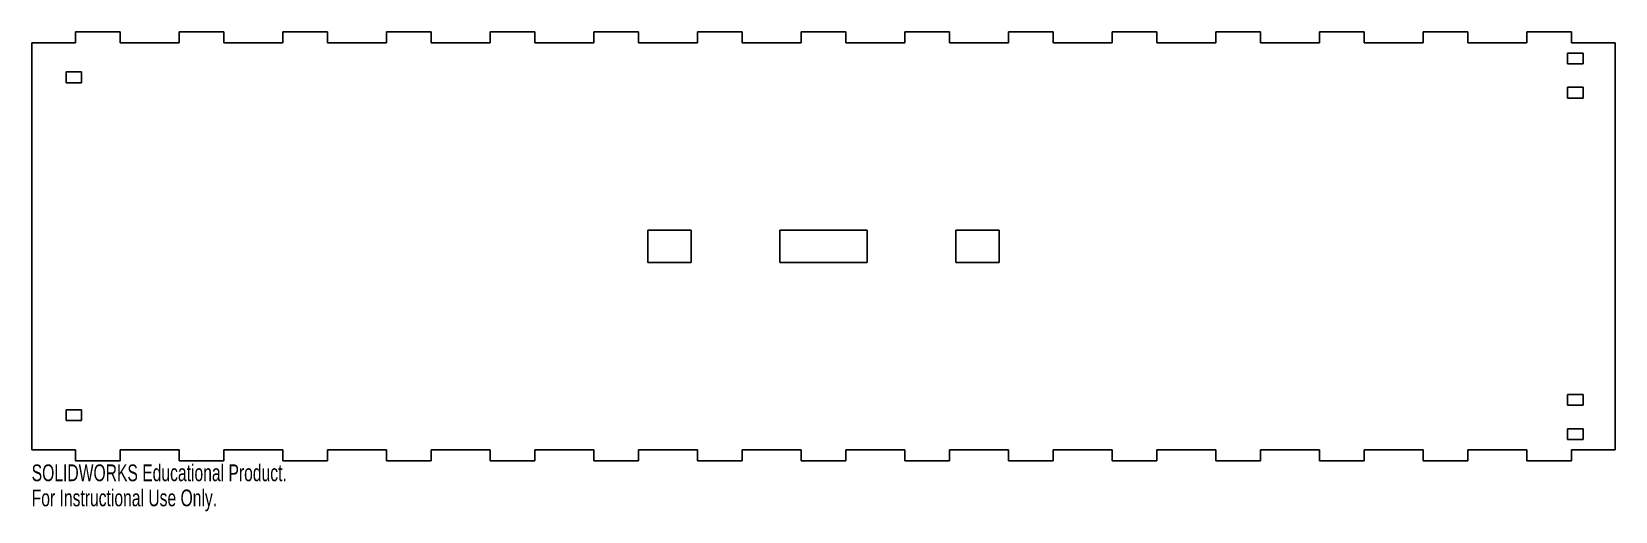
# Model space of a CAD drawing. Header units: millimetres. Extents: x 0 to 45.7, y -1.8 to 12.1.
import ezdxf

# ---------------------------------------------------------------- set-up
doc = ezdxf.new("R2010")
doc.units = ezdxf.units.MM
doc.styles.add('SLDTEXTSTYLE0', font='TXT', dxfattribs={"width": 0.7})

msp = doc.modelspace()

# ---------------------------------------------------------------- linework, layer by layer
at = {"color": 7, "linetype": 'Continuous', "lineweight": 25}
for p, q in [((2.55, 12.064), (1.26, 12.064)), ((1.26, 12.064), (1.26, 11.747)), ((2.55, 11.747), (2.55, 12.064)), ((4.253, 12.064), (4.253, 11.747)), ((5.544, 12.064), (4.253, 12.064)), ((5.544, 11.747), (5.544, 12.064)), ((8.537, 12.064), (7.247, 12.064)), ((7.247, 12.064), (7.247, 11.747)), ((8.537, 11.747), (8.537, 12.064)), ((11.531, 12.064), (10.241, 12.064)), ((10.241, 12.064), (10.241, 11.747)), ((11.531, 11.747), (11.531, 12.064)), ((14.524, 12.064), (13.234, 12.064)), ((13.234, 12.064), (13.234, 11.747)), ((14.524, 11.747), (14.524, 12.064)), ((17.518, 12.064), (16.228, 12.064)), ((16.228, 12.064), (16.228, 11.747)), ((17.518, 11.747), (17.518, 12.064)), ((20.512, 12.064), (19.221, 12.064)), ((19.221, 12.064), (19.221, 11.747)), ((20.512, 11.747), (20.512, 12.064)), ((23.505, 12.064), (22.215, 12.064)), ((22.215, 12.064), (22.215, 11.747)), ((23.505, 11.747), (23.505, 12.064)), ((26.499, 12.064), (25.208, 12.064)), ((25.208, 12.064), (25.208, 11.747)), ((26.499, 11.747), (26.499, 12.064)), ((29.492, 12.064), (28.202, 12.064)), ((28.202, 12.064), (28.202, 11.747)), ((29.492, 11.747), (29.492, 12.064)), ((32.486, 12.064), (31.196, 12.064)), ((31.196, 12.064), (31.196, 11.747)), ((32.486, 11.747), (32.486, 12.064)), ((35.479, 12.064), (34.189, 12.064)), ((34.189, 12.064), (34.189, 11.747)), ((35.479, 11.747), (35.479, 12.064)), ((38.473, 12.064), (37.183, 12.064)), ((37.183, 12.064), (37.183, 11.747)), ((38.473, 11.747), (38.473, 12.064)), ((41.467, 12.064), (40.176, 12.064)), ((40.176, 12.064), (40.176, 11.747)), ((41.467, 11.747), (41.467, 12.064)), ((44.46, 12.064), (43.17, 12.064)), ((43.17, 12.064), (43.17, 11.747)), ((44.46, 11.747), (44.46, 12.064)), ((1.26, 11.747), (-0.01, 11.747)), ((-0.01, 11.747), (-0.01, -0.01)), ((4.253, 11.747), (2.55, 11.747)), ((7.247, 11.747), (5.544, 11.747)), ((10.241, 11.747), (8.537, 11.747)), ((13.234, 11.747), (11.531, 11.747)), ((16.228, 11.747), (14.524, 11.747)), ((19.221, 11.747), (17.518, 11.747)), ((22.215, 11.747), (20.512, 11.747)), ((25.208, 11.747), (23.505, 11.747)), ((28.202, 11.747), (26.499, 11.747)), ((31.196, 11.747), (29.492, 11.747)), ((34.189, 11.747), (32.486, 11.747)), ((37.183, 11.747), (35.479, 11.747)), ((40.176, 11.747), (38.473, 11.747)), ((43.17, 11.747), (41.467, 11.747)), ((44.352, 11.448), (44.352, 11.139)), ((44.802, 11.448), (44.352, 11.448)), ((45.73, 11.747), (44.46, 11.747)), ((44.802, 11.139), (44.802, 11.448)), ((45.73, -0.01), (45.73, 11.747)), ((44.352, 11.139), (44.802, 11.139)), ((0.982, 10.901), (0.982, 10.591)), ((1.433, 10.901), (0.982, 10.901)), ((0.982, 10.591), (1.433, 10.591)), ((1.433, 10.591), (1.433, 10.901)), ((44.352, 10.458), (44.352, 10.148)), ((44.802, 10.458), (44.352, 10.458)), ((44.352, 10.148), (44.802, 10.148)), ((44.802, 10.148), (44.802, 10.458)), ((17.79, 6.334), (17.79, 5.402)), ((19.04, 6.334), (17.79, 6.334)), ((19.04, 5.402), (19.04, 6.334)), ((21.6, 6.334), (21.6, 5.402)), ((24.12, 6.334), (21.6, 6.334)), ((24.12, 5.402), (24.12, 6.334)), ((26.68, 6.334), (26.68, 5.402)), ((27.93, 6.334), (26.68, 6.334)), ((27.93, 5.402), (27.93, 6.334)), ((17.79, 5.402), (19.04, 5.402)), ((21.6, 5.402), (24.12, 5.402)), ((26.68, 5.402), (27.93, 5.402)), ((44.352, 1.589), (44.352, 1.279)), ((44.802, 1.589), (44.352, 1.589)), ((44.802, 1.279), (44.802, 1.589)), ((0.982, 1.146), (0.982, 0.836)), ((1.433, 1.146), (0.982, 1.146)), ((1.433, 0.836), (1.433, 1.146)), ((44.352, 1.279), (44.802, 1.279)), ((0.982, 0.836), (1.433, 0.836)), ((44.352, 0.598), (44.352, 0.288)), ((44.802, 0.598), (44.352, 0.598)), ((44.802, 0.288), (44.802, 0.598)), ((44.352, 0.288), (44.802, 0.288)), ((-0.01, -0.01), (1.26, -0.01)), ((1.26, -0.01), (1.26, -0.328)), ((1.26, -0.328), (2.55, -0.328)), ((2.55, -0.328), (2.55, -0.01)), ((2.55, -0.01), (4.253, -0.01)), ((4.253, -0.01), (4.253, -0.328)), ((4.253, -0.328), (5.544, -0.328)), ((5.544, -0.328), (5.544, -0.01)), ((5.544, -0.01), (7.247, -0.01)), ((7.247, -0.01), (7.247, -0.328)), ((7.247, -0.328), (8.537, -0.328)), ((8.537, -0.328), (8.537, -0.01)), ((8.537, -0.01), (10.241, -0.01)), ((10.241, -0.01), (10.241, -0.328)), ((10.241, -0.328), (11.531, -0.328)), ((11.531, -0.328), (11.531, -0.01)), ((11.531, -0.01), (13.234, -0.01)), ((13.234, -0.01), (13.234, -0.328)), ((13.234, -0.328), (14.524, -0.328)), ((14.524, -0.328), (14.524, -0.01)), ((14.524, -0.01), (16.228, -0.01)), ((16.228, -0.01), (16.228, -0.328)), ((16.228, -0.328), (17.518, -0.328)), ((17.518, -0.328), (17.518, -0.01)), ((17.518, -0.01), (19.221, -0.01)), ((19.221, -0.01), (19.221, -0.328)), ((19.221, -0.328), (20.512, -0.328)), ((20.512, -0.328), (20.512, -0.01)), ((20.512, -0.01), (22.215, -0.01)), ((22.215, -0.01), (22.215, -0.328)), ((22.215, -0.328), (23.505, -0.328)), ((23.505, -0.328), (23.505, -0.01)), ((23.505, -0.01), (25.208, -0.01)), ((25.208, -0.01), (25.208, -0.328)), ((25.208, -0.328), (26.499, -0.328)), ((26.499, -0.328), (26.499, -0.01)), ((26.499, -0.01), (28.202, -0.01)), ((28.202, -0.01), (28.202, -0.328)), ((28.202, -0.328), (29.492, -0.328)), ((29.492, -0.328), (29.492, -0.01)), ((29.492, -0.01), (31.196, -0.01)), ((31.196, -0.01), (31.196, -0.328)), ((31.196, -0.328), (32.486, -0.328)), ((32.486, -0.328), (32.486, -0.01)), ((32.486, -0.01), (34.189, -0.01)), ((34.189, -0.01), (34.189, -0.328)), ((34.189, -0.328), (35.479, -0.328)), ((35.479, -0.328), (35.479, -0.01)), ((35.479, -0.01), (37.183, -0.01)), ((37.183, -0.01), (37.183, -0.328)), ((37.183, -0.328), (38.473, -0.328)), ((38.473, -0.328), (38.473, -0.01)), ((38.473, -0.01), (40.176, -0.01)), ((40.176, -0.01), (40.176, -0.328)), ((40.176, -0.328), (41.467, -0.328)), ((41.467, -0.328), (41.467, -0.01)), ((41.467, -0.01), (43.17, -0.01)), ((43.17, -0.01), (43.17, -0.328)), ((43.17, -0.328), (44.46, -0.328)), ((44.46, -0.328), (44.46, -0.01)), ((44.46, -0.01), (45.73, -0.01))]:
    msp.add_line(p, q, dxfattribs=at)

# ---------------------------------------------------------------- texts
at = {"color": 7, "linetype": 'Continuous', "char_height": 0.48336, "attachment_point": 1, "style": 'SLDTEXTSTYLE0'}
for s, insert in [('SOLIDWORKS Educational Product.', (-0.01, -0.43)), ('For Instructional Use Only.', (-0.01, -1.155))]:
    msp.add_mtext(s, dxfattribs=dict(at, insert=insert))

doc.saveas('drawing.dxf')
